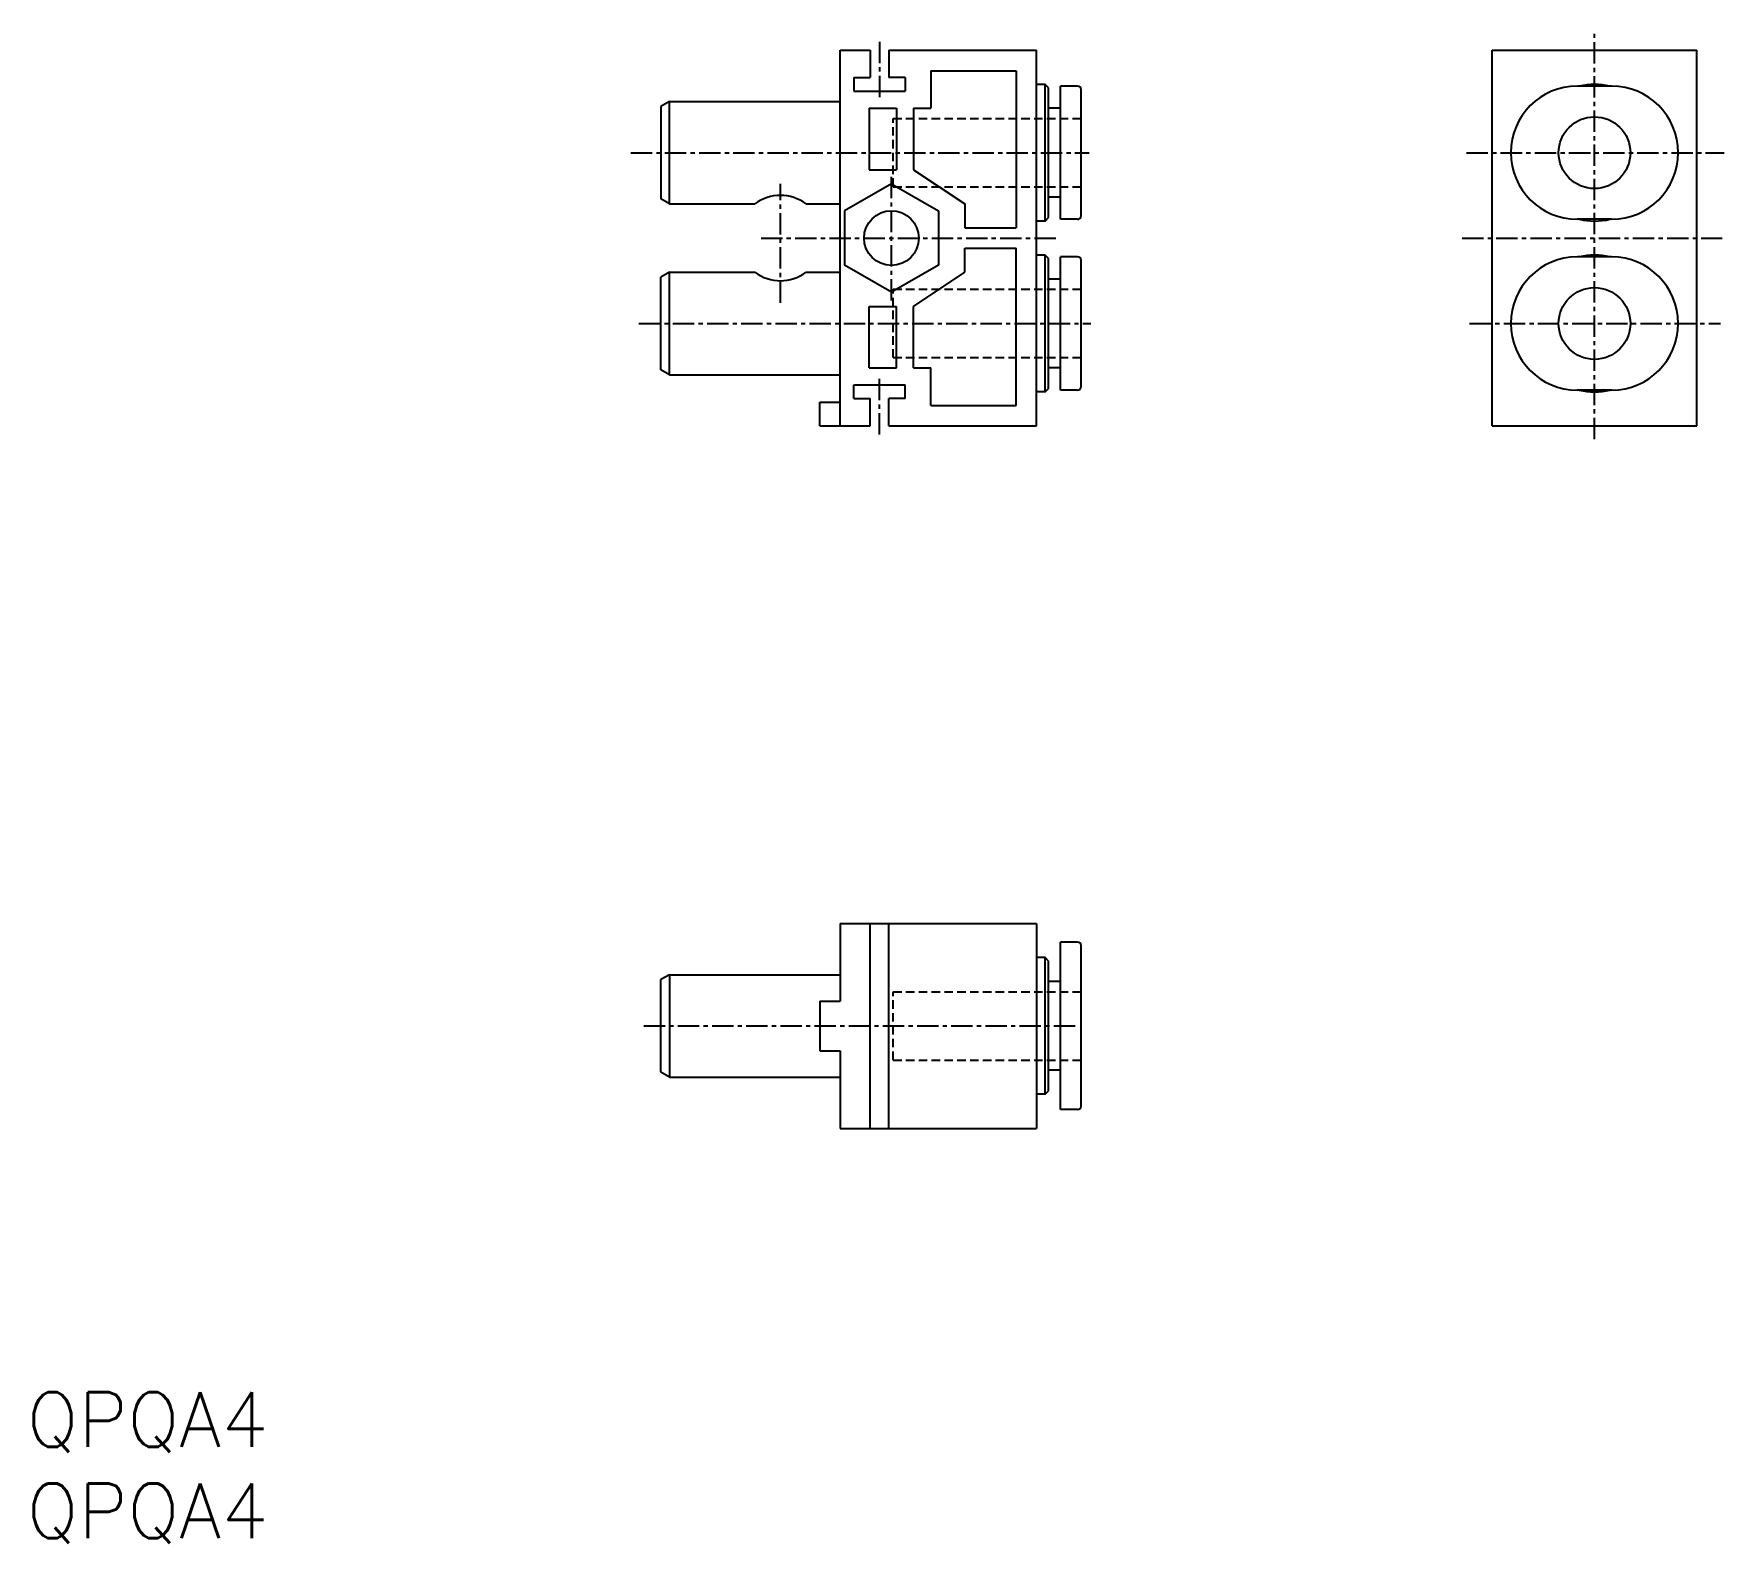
# Model space of a CAD drawing. Extents: x -3.6 to 95.3, y 4.8 to 93.2.
import ezdxf

# ---------------------------------------------------------------- set-up
doc = ezdxf.new("R2010")
doc.units = 0
doc.linetypes.add('CENTER', pattern=[2, 1.25, -0.25, 0.25, -0.25])
doc.linetypes.add('DASHED', pattern=[0.75, 0.5, -0.25])
doc.layers.get('0').update_dxf_attribs({"linetype": 'CONTINUOUS'})
doc.layers.add('CENTER', color=1, linetype='CENTER')
doc.styles.get("Standard").update_dxf_attribs({"font": 'txt.shx'})

msp = doc.modelspace()

# ---------------------------------------------------------------- linework, layer by layer
at = {"color": 7, "linetype": 'CONTINUOUS'}
for p, q in [((43.567, 92.193), (45.317, 92.193)), ((43.567, 70.193), (43.567, 92.193)), ((45.317, 92.193), (45.317, 90.593)), ((46.417, 92.193), (46.417, 90.593)), ((46.417, 92.193), (55.067, 92.193)), ((55.067, 70.193), (55.067, 92.193)), ((81.724, 70.193), (81.724, 92.193)), ((81.724, 92.193), (93.724, 92.193)), ((93.724, 70.193), (93.724, 92.193)), ((44.367, 90.593), (44.367, 89.793)), ((44.367, 90.593), (45.317, 90.593)), ((47.367, 90.593), (46.417, 90.593)), ((47.367, 90.593), (47.367, 89.793)), ((48.867, 90.993), (48.867, 88.793)), ((48.867, 90.993), (53.867, 90.993)), ((53.867, 90.993), (53.867, 81.793)), ((55.567, 90.193), (55.067, 90.193)), ((55.567, 82.193), (55.567, 90.193)), ((55.767, 89.993), (55.567, 90.193)), ((56.467, 82.293), (56.467, 90.093)), ((57.467, 90.093), (56.467, 90.093)), ((88.724, 90.093), (86.724, 90.093)), ((33.567, 89.193), (33.067, 88.904)), ((33.567, 89.193), (43.567, 89.193)), ((33.567, 83.193), (33.567, 89.193)), ((44.367, 89.793), (47.367, 89.793)), ((55.767, 82.393), (55.767, 89.993)), ((57.667, 82.493), (57.667, 89.893)), ((33.067, 88.904), (33.067, 83.482)), ((45.267, 88.793), (45.267, 85.193)), ((45.267, 88.793), (46.867, 88.793)), ((46.867, 88.793), (46.867, 85.193)), ((47.867, 88.793), (47.867, 85.193)), ((47.867, 88.793), (48.867, 88.793)), ((56.467, 88.793), (55.767, 88.793)), ((45.267, 85.193), (46.867, 85.193)), ((47.867, 85.193), (50.867, 83.193)), ((46.567, 84.368), (43.817, 82.781)), ((46.567, 84.368), (49.317, 82.781)), ((33.567, 83.193), (33.067, 83.482)), ((33.567, 83.193), (38.567, 83.193)), ((41.567, 83.193), (43.567, 83.193)), ((50.867, 83.193), (50.867, 81.793)), ((56.467, 83.593), (55.767, 83.593)), ((43.817, 82.781), (43.817, 79.605)), ((49.317, 82.781), (49.317, 79.605)), ((55.567, 82.193), (55.067, 82.193)), ((55.567, 82.193), (55.767, 82.393)), ((57.467, 82.293), (56.467, 82.293)), ((88.724, 82.293), (86.724, 82.293)), ((50.867, 81.793), (53.867, 81.793)), ((50.867, 80.593), (53.867, 80.593)), ((50.867, 79.193), (50.867, 80.593)), ((53.867, 71.393), (53.867, 80.593)), ((55.567, 80.193), (55.067, 80.193)), ((55.567, 72.193), (55.567, 80.193)), ((55.767, 79.993), (55.567, 80.193)), ((33.567, 79.193), (33.067, 78.904)), ((33.567, 79.193), (38.567, 79.193)), ((33.567, 73.193), (33.567, 79.193)), ((41.567, 79.193), (43.567, 79.193)), ((46.567, 78.017), (43.817, 79.605)), ((49.317, 79.605), (46.567, 78.017)), ((47.867, 77.193), (50.867, 79.193)), ((55.767, 72.393), (55.767, 79.993)), ((56.467, 72.293), (56.467, 80.093)), ((57.467, 80.093), (56.467, 80.093)), ((57.667, 72.493), (57.667, 79.893)), ((88.724, 80.093), (86.724, 80.093)), ((33.067, 73.482), (33.067, 78.904)), ((56.467, 78.793), (55.767, 78.793)), ((45.267, 73.593), (45.267, 77.193)), ((45.267, 77.193), (46.867, 77.193)), ((46.867, 73.593), (46.867, 77.193)), ((47.867, 73.593), (47.867, 77.193)), ((33.567, 73.193), (33.067, 73.482)), ((45.267, 73.593), (46.867, 73.593)), ((47.867, 73.593), (48.867, 73.593)), ((48.867, 71.393), (48.867, 73.593)), ((56.467, 73.593), (55.767, 73.593)), ((33.567, 73.193), (43.567, 73.193)), ((44.367, 71.793), (44.367, 72.593)), ((44.367, 72.593), (47.367, 72.593)), ((47.367, 71.793), (47.367, 72.593)), ((55.567, 72.193), (55.767, 72.393)), ((57.467, 72.293), (56.467, 72.293)), ((88.724, 72.293), (86.724, 72.293)), ((42.367, 70.193), (42.367, 71.593)), ((42.367, 71.593), (43.567, 71.593)), ((44.367, 71.793), (45.317, 71.793)), ((45.317, 70.193), (45.317, 71.793)), ((47.367, 71.793), (46.417, 71.793)), ((46.417, 70.193), (46.417, 71.793)), ((48.867, 71.393), (53.867, 71.393)), ((55.567, 72.193), (55.067, 72.193)), ((42.367, 70.193), (45.317, 70.193)), ((46.417, 70.193), (55.067, 70.193)), ((81.724, 70.193), (93.724, 70.193)), ((43.567, 41.061), (55.067, 41.061)), ((43.567, 41.061), (43.567, 36.511)), ((45.317, 29.061), (45.317, 41.061)), ((46.417, 29.061), (46.417, 41.061)), ((55.067, 41.061), (55.067, 29.061)), ((56.467, 30.161), (56.467, 39.961)), ((57.467, 39.961), (56.467, 39.961)), ((57.667, 30.361), (57.667, 39.761)), ((55.567, 39.061), (55.067, 39.061)), ((55.567, 31.061), (55.567, 39.061)), ((55.767, 38.861), (55.567, 39.061)), ((55.767, 31.261), (55.767, 38.861)), ((33.567, 38.061), (33.067, 37.773)), ((33.067, 32.35), (33.067, 37.773)), ((33.567, 38.061), (43.567, 38.061)), ((33.567, 38.061), (33.567, 32.061)), ((56.467, 37.661), (55.767, 37.661)), ((42.367, 36.511), (42.367, 33.611)), ((42.367, 36.511), (43.567, 36.511)), ((42.367, 33.611), (43.567, 33.611)), ((43.567, 33.611), (43.567, 29.061)), ((33.567, 32.061), (33.067, 32.35)), ((33.567, 32.061), (43.567, 32.061)), ((56.467, 32.461), (55.767, 32.461)), ((55.567, 31.061), (55.067, 31.061)), ((55.567, 31.061), (55.767, 31.261)), ((57.467, 30.161), (56.467, 30.161)), ((43.567, 29.061), (55.067, 29.061))]:
    msp.add_line(p, q, dxfattribs=at)
at = {"color": 3, "linetype": 'DASHED'}
for p, q in [((46.667, 84.193), (46.667, 88.193)), ((46.667, 88.193), (57.667, 88.193)), ((46.667, 84.193), (57.667, 84.193)), ((46.667, 74.193), (46.667, 78.193)), ((46.667, 78.193), (57.667, 78.193)), ((46.667, 74.193), (57.667, 74.193)), ((46.667, 33.061), (46.667, 37.061)), ((46.667, 37.061), (57.667, 37.061)), ((46.667, 33.061), (57.667, 33.061))]:
    msp.add_line(p, q, dxfattribs=at)
at = {"color": 7, "linetype": 'CONTINUOUS'}
for centre, radius in [((87.724, 86.193), 2.1), ((46.567, 81.193), 1.6), ((87.724, 76.193), 2.1)]:
    msp.add_circle(centre, radius, dxfattribs=at)
for centre, radius, start, end in [((57.467, 89.893), 0.2, 0, 90), ((86.724, 86.193), 3.9, 90, 270), ((87.724, 86.193), 4, 77.07062, 102.92939), ((88.724, 86.193), 3.9, 270, 90), ((40.067, 81.193), 2.5, 53.1301, 126.8699), ((57.467, 82.493), 0.2, 270, 0), ((87.724, 86.193), 4, 257.07062, 282.92939), ((87.724, 76.193), 4, 77.07062, 102.92939), ((40.067, 81.193), 2.5, 233.1301, 306.8699), ((57.467, 79.893), 0.2, 0, 90), ((86.724, 76.193), 3.9, 90, 270), ((88.724, 76.193), 3.9, 270, 90), ((57.467, 72.493), 0.2, 270, 0), ((87.724, 76.193), 4, 257.07062, 282.92939), ((57.467, 39.761), 0.2, 0, 90), ((57.467, 30.361), 0.2, 270, 0)]:
    msp.add_arc(centre, radius, start, end, dxfattribs=at)
at = {"layer": 'CENTER', "color": 1, "linetype": 'CENTER'}
for p, q in [((87.724, 69.416), (87.724, 93.155)), ((45.867, 92.693), (45.867, 89.21)), ((31.31, 86.193), (58.148, 86.193)), ((80.23, 86.193), (95.316, 86.193)), ((40.067, 77.41), (40.067, 84.375)), ((46.567, 77.534), (46.567, 84.831)), ((38.933, 81.193), (56.278, 81.193)), ((79.971, 81.193), (95.205, 81.193)), ((31.775, 76.193), (58.237, 76.193)), ((80.415, 76.193), (95.094, 76.193)), ((45.867, 69.693), (45.867, 73.175)), ((32.067, 35.061), (57.479, 35.061))]:
    msp.add_line(p, q, dxfattribs=at)

# ---------------------------------------------------------------- texts
at = {"color": 7, "linetype": 'CONTINUOUS'}
for p in [(-4.05, 10.41), (-4.05, 5.075)]:
    msp.add_text('QPQA4', height=3.2, dxfattribs=at).set_placement(p)

doc.saveas('drawing.dxf')
